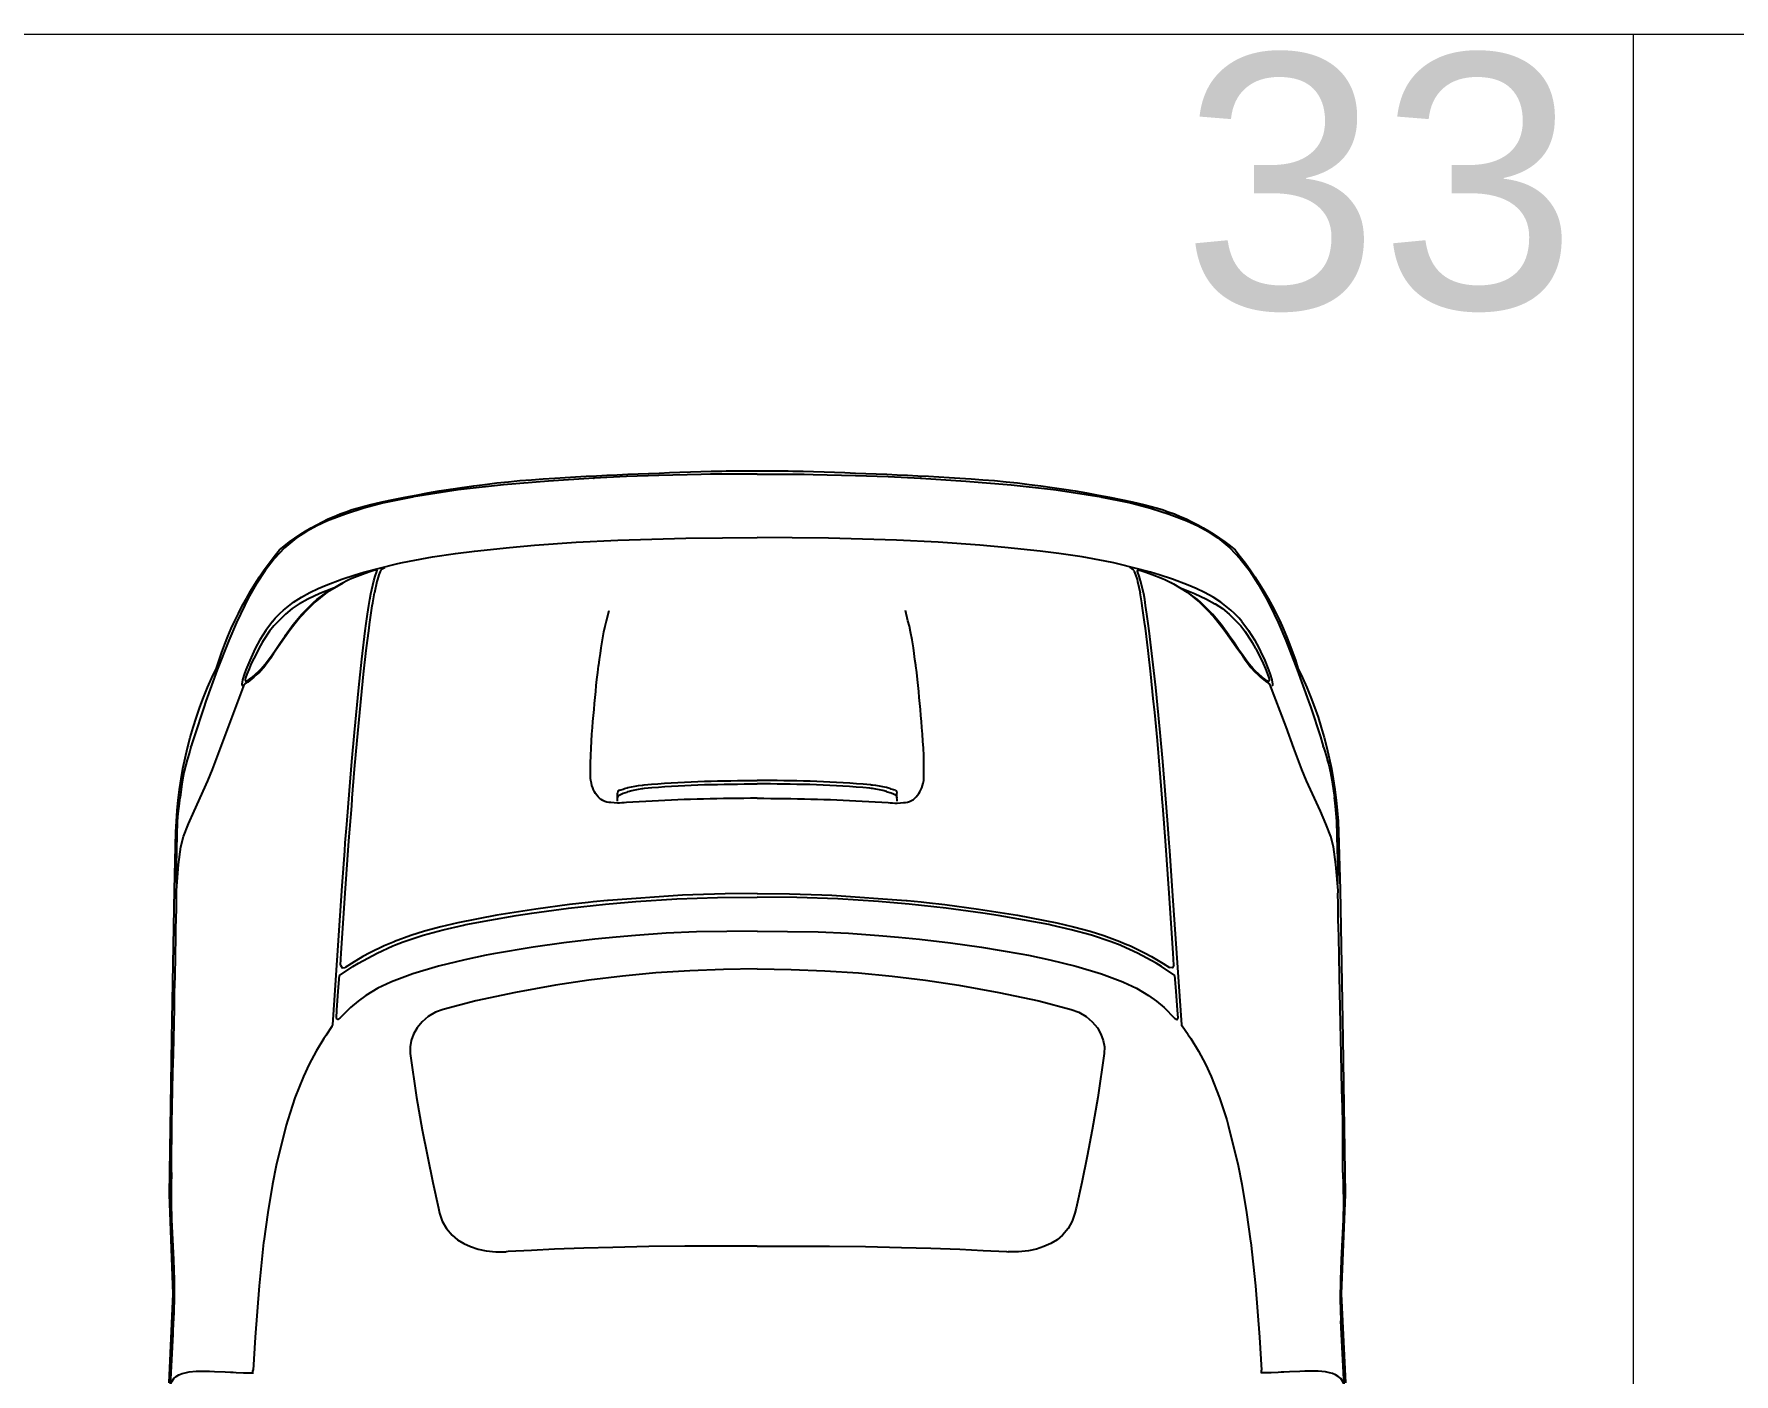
# Model space of a CAD drawing. Header units: inches. Extents: x 13 to 261, y -112 to -47.
# Drawn here: x 193.589 to 195.994, y -80.621 to -78.727 of the extents above; entities that cross this region are included whole.
import ezdxf

# ---------------------------------------------------------------- set-up
doc = ezdxf.new("R2010")
doc.units = ezdxf.units.IN
doc.header["$MEASUREMENT"] = 0
doc.layers.add('CAJONES', color=3, linetype='Continuous', lineweight=20)
doc.layers.add('TEXTOS', color=124, linetype='Continuous', lineweight=30)
doc.layers.add('CONTORNO', color=7, linetype='Continuous')
doc.styles.add('TEXTOS', font='ARIALUNI.TTF', dxfattribs={"height": 0.36})

msp = doc.modelspace()

# ---------------------------------------------------------------- linework, layer by layer
for p, q in [((194.0745, -79.4865), (194.0745, -79.4863)), ((195.1501, -79.4865), (195.1501, -79.4863)), ((194.0709, -79.5169), (194.0709, -79.5165)), ((195.1537, -79.5169), (195.1537, -79.5165)), ((193.8113, -79.7351), (193.8119, -79.7337)), ((195.4133, -79.7351), (195.4127, -79.7337)), ((194.4147, -79.8039), (194.4147, -79.7997)), ((194.8099, -79.8039), (194.8099, -79.7997)), ((194.4145, -79.8113), (194.4147, -79.8039)), ((194.8101, -79.8113), (194.8099, -79.8039)), ((194.0119, -80.1275), (194.0243, -79.9451)), ((195.2127, -80.1275), (195.2003, -79.9451)), ((193.8991, -80.6195), (193.8993, -80.6157)), ((195.3255, -80.6195), (195.3253, -80.6157))]:
    msp.add_line(p, q)
for points in [[(194.5461, -79.3491), (194.5331, -79.3493), (194.4733, -79.3507), (194.4273, -79.3523), (194.3813, -79.3545), (194.3813, -79.3545), (194.3811, -79.3545), (194.3171, -79.3587), (194.2533, -79.3641), (194.1977, -79.3701), (194.1893, -79.3711), (194.1259, -79.3811), (194.1249, -79.3813), (194.0893, -79.3885), (194.0825, -79.3901), (194.0561, -79.3971), (194.0299, -79.4055), (194.0045, -79.4151), (193.9893, -79.4221), (193.9747, -79.4301), (193.9607, -79.4391), (193.9437, -79.4531), (193.9293, -79.4685), (193.9163, -79.4851), (193.9037, -79.5045), (193.8925, -79.5245), (193.8875, -79.5341), (193.8757, -79.5589), (193.8649, -79.5839), (193.8485, -79.6255), (193.8325, -79.6699), (193.8295, -79.6787), (193.8159, -79.7203), (193.8133, -79.7289), (193.8119, -79.7337)], [(194.6123, -79.3489), (194.5679, -79.3489), (194.5461, -79.3491)], [(194.6123, -79.3489), (194.6567, -79.3489), (194.6785, -79.3491)], [(194.6785, -79.3491), (194.6915, -79.3493), (194.7513, -79.3507), (194.7973, -79.3523), (194.8433, -79.3545), (194.8433, -79.3545), (194.8435, -79.3545), (194.9075, -79.3587), (194.9713, -79.3641), (195.0269, -79.3701), (195.0353, -79.3711), (195.0987, -79.3811), (195.0997, -79.3813), (195.1353, -79.3885), (195.1421, -79.3901), (195.1685, -79.3971), (195.1947, -79.4055), (195.2201, -79.4151), (195.2353, -79.4221), (195.2499, -79.4301), (195.2639, -79.4391), (195.2809, -79.4531), (195.2953, -79.4685), (195.3083, -79.4851), (195.3209, -79.5045), (195.3321, -79.5245), (195.3371, -79.5341), (195.3489, -79.5589), (195.3597, -79.5839), (195.3761, -79.6255), (195.3921, -79.6699), (195.3951, -79.6787), (195.4087, -79.7203), (195.4113, -79.7289), (195.4127, -79.7337)], [(194.0561, -79.4875), (194.1023, -79.4757), (194.1081, -79.4745), (194.1203, -79.4719), (194.1529, -79.4659), (194.1857, -79.4613), (194.2123, -79.4579), (194.2621, -79.4527), (194.2973, -79.4495), (194.3563, -79.4453), (194.4153, -79.4425), (194.4633, -79.4407), (194.5113, -79.4393), (194.5631, -79.4389), (194.6123, -79.4387)], [(195.1685, -79.4875), (195.1223, -79.4757), (195.1165, -79.4745), (195.1043, -79.4719), (195.0717, -79.4659), (195.0389, -79.4613), (195.0123, -79.4579), (194.9625, -79.4527), (194.9273, -79.4495), (194.8683, -79.4453), (194.8093, -79.4425), (194.7613, -79.4407), (194.7133, -79.4393), (194.6615, -79.4389), (194.6123, -79.4387)], [(194.0713, -79.4847), (194.0643, -79.4871), (194.0539, -79.4909), (194.0389, -79.4967), (194.0349, -79.4985), (194.0237, -79.5039), (194.0041, -79.5159), (193.9867, -79.5299), (193.9763, -79.5401), (193.9663, -79.5507), (193.9637, -79.5539), (193.9517, -79.5691), (193.9437, -79.5805), (193.9339, -79.5945), (193.9281, -79.6027), (193.9239, -79.6089), (193.9237, -79.6095), (193.9191, -79.6159), (193.9143, -79.6221), (193.9087, -79.6283), (193.9049, -79.6319), (193.9003, -79.6361), (193.8917, -79.6429), (193.8887, -79.6449), (193.8879, -79.6455), (193.8873, -79.6457)], [(193.9269, -79.5573), (193.9307, -79.5527), (193.9321, -79.5513), (193.9373, -79.5461), (193.9423, -79.5413), (193.9517, -79.5337), (193.9565, -79.5301), (193.9677, -79.5227), (193.9795, -79.5163), (193.9915, -79.5105), (194.0027, -79.5057), (194.0249, -79.4975), (194.0437, -79.4911), (194.0561, -79.4875)], [(194.0243, -79.9451), (194.0253, -79.9309), (194.0289, -79.8815), (194.0297, -79.8699), (194.0317, -79.8443), (194.0355, -79.7961), (194.0387, -79.7551), (194.0425, -79.7143), (194.0487, -79.6507), (194.0531, -79.6107), (194.0579, -79.5703), (194.0593, -79.5599), (194.0611, -79.5471), (194.0631, -79.5345), (194.0643, -79.5263), (194.0657, -79.5183), (194.0701, -79.4999), (194.0721, -79.4931), (194.0745, -79.4865)], [(194.0797, -79.4849), (194.0791, -79.4865), (194.0773, -79.4915), (194.0751, -79.4981), (194.0743, -79.5009), (194.0709, -79.5165)], [(194.0745, -79.4863), (194.0747, -79.4853), (194.0741, -79.4847), (194.0713, -79.4847)], [(194.0797, -79.4849), (194.0819, -79.4827), (194.0855, -79.4811)], [(195.1449, -79.4849), (195.1427, -79.4827), (195.1391, -79.4811)], [(195.1449, -79.4849), (195.1455, -79.4865), (195.1473, -79.4915), (195.1495, -79.4981), (195.1503, -79.5009), (195.1537, -79.5165)], [(195.1501, -79.4863), (195.1499, -79.4853), (195.1505, -79.4847), (195.1533, -79.4847)], [(195.2003, -79.9451), (195.1993, -79.9309), (195.1957, -79.8815), (195.1949, -79.8699), (195.1929, -79.8443), (195.1891, -79.7961), (195.1859, -79.7551), (195.1821, -79.7143), (195.1759, -79.6507), (195.1715, -79.6107), (195.1667, -79.5703), (195.1653, -79.5599), (195.1635, -79.5471), (195.1615, -79.5345), (195.1603, -79.5263), (195.1589, -79.5183), (195.1545, -79.4999), (195.1525, -79.4931), (195.1501, -79.4865)], [(195.1533, -79.4847), (195.1603, -79.4871), (195.1707, -79.4909), (195.1857, -79.4967), (195.1897, -79.4985), (195.2009, -79.5039), (195.2205, -79.5159), (195.2379, -79.5299), (195.2483, -79.5401), (195.2583, -79.5507), (195.2609, -79.5539), (195.2729, -79.5691), (195.2809, -79.5805), (195.2907, -79.5945), (195.2965, -79.6027), (195.3007, -79.6089), (195.3009, -79.6095), (195.3055, -79.6159), (195.3103, -79.6221), (195.3159, -79.6283), (195.3197, -79.6319), (195.3243, -79.6361), (195.3329, -79.6429), (195.3359, -79.6449), (195.3367, -79.6455), (195.3373, -79.6457)], [(195.2977, -79.5573), (195.2939, -79.5527), (195.2925, -79.5513), (195.2873, -79.5461), (195.2823, -79.5413), (195.2729, -79.5337), (195.2681, -79.5301), (195.2569, -79.5227), (195.2451, -79.5163), (195.2331, -79.5105), (195.2219, -79.5057), (195.1997, -79.4975), (195.1809, -79.4911), (195.1685, -79.4875)], [(194.0129, -79.5101), (193.9937, -79.5177), (193.9767, -79.5257), (193.9651, -79.5321), (193.9645, -79.5323), (193.9545, -79.5391), (193.9449, -79.5467), (193.9285, -79.5635), (193.9225, -79.5711), (193.9137, -79.5845), (193.9123, -79.5869), (193.9099, -79.5911), (193.9075, -79.5955), (193.9073, -79.5959), (193.9001, -79.6097), (193.8967, -79.6167), (193.8935, -79.6241), (193.8905, -79.6317), (193.8887, -79.6371), (193.8881, -79.6397), (193.8883, -79.6413), (193.8891, -79.6421), (193.8907, -79.6415), (193.8915, -79.6409), (193.8943, -79.6389), (193.8975, -79.6363), (193.9033, -79.6313), (193.9075, -79.6273), (193.9107, -79.6241), (193.9165, -79.6175), (193.9207, -79.6121), (193.9251, -79.6059), (193.9315, -79.5967), (193.9379, -79.5871), (193.9447, -79.5773), (193.9451, -79.5767), (193.9561, -79.5615), (193.9683, -79.5469), (193.9847, -79.5303), (193.9895, -79.5263), (194.0045, -79.5151), (194.0267, -79.5025)], [(195.2117, -79.5101), (195.2309, -79.5177), (195.2479, -79.5257), (195.2595, -79.5321), (195.2601, -79.5323), (195.2701, -79.5391), (195.2797, -79.5467), (195.2961, -79.5635), (195.3021, -79.5711), (195.3109, -79.5845), (195.3123, -79.5869), (195.3147, -79.5911), (195.3171, -79.5955), (195.3173, -79.5959), (195.3245, -79.6097), (195.3279, -79.6167), (195.3311, -79.6241), (195.3341, -79.6317), (195.3359, -79.6371), (195.3365, -79.6397), (195.3363, -79.6413), (195.3355, -79.6421), (195.3339, -79.6415), (195.3331, -79.6409), (195.3303, -79.6389), (195.3271, -79.6363), (195.3213, -79.6313), (195.3171, -79.6273), (195.3139, -79.6241), (195.3081, -79.6175), (195.3039, -79.6121), (195.2995, -79.6059), (195.2931, -79.5967), (195.2867, -79.5871), (195.2799, -79.5773), (195.2795, -79.5767), (195.2685, -79.5615), (195.2563, -79.5469), (195.2399, -79.5303), (195.2351, -79.5263), (195.2201, -79.5151), (195.1979, -79.5025)], [(194.0231, -80.0429), (194.0239, -80.0259), (194.0243, -80.0191), (194.0295, -79.9411), (194.0349, -79.8671), (194.0387, -79.8179), (194.0395, -79.8081), (194.0395, -79.8069), (194.0427, -79.7661), (194.0463, -79.7255), (194.0501, -79.6861), (194.0521, -79.6661), (194.0555, -79.6319), (194.0593, -79.5981), (194.0593, -79.5981), (194.0633, -79.5665), (194.0639, -79.5615), (194.0677, -79.5353), (194.0685, -79.5311), (194.0709, -79.5169)], [(195.2015, -80.0429), (195.2007, -80.0259), (195.2003, -80.0191), (195.1951, -79.9411), (195.1897, -79.8671), (195.1859, -79.8179), (195.1851, -79.8081), (195.1851, -79.8069), (195.1819, -79.7661), (195.1783, -79.7255), (195.1745, -79.6861), (195.1725, -79.6661), (195.1691, -79.6319), (195.1653, -79.5981), (195.1653, -79.5981), (195.1613, -79.5665), (195.1607, -79.5615), (195.1569, -79.5353), (195.1561, -79.5311), (195.1537, -79.5169)], [(193.9269, -79.5573), (193.9173, -79.5699), (193.9089, -79.5833), (193.9023, -79.5955), (193.9003, -79.5999), (193.8945, -79.6125), (193.8891, -79.6255), (193.8891, -79.6257), (193.8867, -79.6323), (193.8845, -79.6397), (193.8835, -79.6457)], [(194.6123, -79.8071), (194.6029, -79.8071), (194.5933, -79.8073), (194.5839, -79.8073), (194.5743, -79.8075), (194.5647, -79.8075), (194.5553, -79.8077), (194.5457, -79.8079), (194.5363, -79.8083), (194.5271, -79.8085), (194.5181, -79.8089), (194.5089, -79.8091), (194.4999, -79.8095), (194.4909, -79.8099), (194.4817, -79.8103), (194.4727, -79.8107), (194.4637, -79.8111), (194.4545, -79.8117), (194.4455, -79.8121), (194.4363, -79.8127), (194.4273, -79.8133), (194.4241, -79.8135), (194.4209, -79.8137), (194.4177, -79.8139), (194.4145, -79.8139), (194.4099, -79.8137), (194.4053, -79.8133), (194.4025, -79.8129), (194.3997, -79.8125), (194.3969, -79.8115), (194.3941, -79.8103), (194.3915, -79.8087), (194.3893, -79.8069), (194.3873, -79.8049), (194.3855, -79.8027), (194.3837, -79.8003), (194.3823, -79.7979), (194.3809, -79.7953), (194.3797, -79.7925), (194.3785, -79.7891), (194.3777, -79.7857), (194.3769, -79.7821), (194.3767, -79.7787), (194.3767, -79.7681), (194.3767, -79.7573), (194.3769, -79.7467), (194.3773, -79.7361), (194.3779, -79.7263), (194.3785, -79.7165), (194.3793, -79.7069), (194.3799, -79.6985), (194.3807, -79.6901), (194.3815, -79.6817), (194.3823, -79.6733), (194.3831, -79.6649), (194.3839, -79.6563), (194.3847, -79.6477), (194.3855, -79.6391), (194.3867, -79.6293), (194.3879, -79.6197), (194.3881, -79.6191), (194.3893, -79.6109), (194.3905, -79.6027), (194.3915, -79.5945), (194.3933, -79.5831), (194.3955, -79.5719), (194.3971, -79.5639), (194.3991, -79.5561), (194.4027, -79.5419)], [(194.6123, -79.8071), (194.6217, -79.8071), (194.6313, -79.8073), (194.6407, -79.8073), (194.6503, -79.8075), (194.6599, -79.8075), (194.6693, -79.8077), (194.6789, -79.8079), (194.6883, -79.8083), (194.6975, -79.8085), (194.7065, -79.8089), (194.7157, -79.8091), (194.7247, -79.8095), (194.7337, -79.8099), (194.7429, -79.8103), (194.7519, -79.8107), (194.7609, -79.8111), (194.7701, -79.8117), (194.7791, -79.8121), (194.7883, -79.8127), (194.7973, -79.8133), (194.8005, -79.8135), (194.8037, -79.8137), (194.8069, -79.8139), (194.8101, -79.8139), (194.8147, -79.8137), (194.8193, -79.8133), (194.8221, -79.8129), (194.8249, -79.8125), (194.8277, -79.8115), (194.8305, -79.8103), (194.8331, -79.8087), (194.8353, -79.8069), (194.8373, -79.8049), (194.8391, -79.8027), (194.8409, -79.8003), (194.8423, -79.7979), (194.8437, -79.7953), (194.8449, -79.7925), (194.8461, -79.7891), (194.8469, -79.7857), (194.8477, -79.7821), (194.8479, -79.7787), (194.8479, -79.7681), (194.8479, -79.7573), (194.8477, -79.7467), (194.8473, -79.7361), (194.8467, -79.7263), (194.8461, -79.7165), (194.8453, -79.7069), (194.8447, -79.6985), (194.8439, -79.6901), (194.8431, -79.6817), (194.8423, -79.6733), (194.8415, -79.6649), (194.8407, -79.6563), (194.8399, -79.6477), (194.8391, -79.6391), (194.8379, -79.6293), (194.8367, -79.6197), (194.8365, -79.6191), (194.8353, -79.6109), (194.8341, -79.6027), (194.8331, -79.5945), (194.8313, -79.5831), (194.8291, -79.5719), (194.8275, -79.5639), (194.8255, -79.5561), (194.8219, -79.5419)], [(195.2977, -79.5573), (195.3073, -79.5699), (195.3157, -79.5833), (195.3223, -79.5955), (195.3243, -79.5999), (195.3301, -79.6125), (195.3355, -79.6255), (195.3355, -79.6257), (195.3379, -79.6323), (195.3401, -79.6397), (195.3411, -79.6457)], [(193.7907, -79.9373), (193.7939, -79.9009), (193.7971, -79.8757), (193.8009, -79.8611), (193.8081, -79.8431), (193.8159, -79.8253), (193.8353, -79.7823), (193.8419, -79.7663), (193.8533, -79.7363), (193.8643, -79.7061), (193.8873, -79.6457)], [(193.8835, -79.6457), (193.8835, -79.6457), (193.8837, -79.6475), (193.8847, -79.6479)], [(195.4339, -79.9373), (195.4307, -79.9009), (195.4275, -79.8757), (195.4237, -79.8611), (195.4165, -79.8431), (195.4087, -79.8253), (195.3893, -79.7823), (195.3827, -79.7663), (195.3713, -79.7363), (195.3603, -79.7061), (195.3373, -79.6457)], [(195.3411, -79.6457), (195.3411, -79.6457), (195.3409, -79.6475), (195.3399, -79.6479)], [(193.8113, -79.7351), (193.8097, -79.7407), (193.8069, -79.7499), (193.8061, -79.7529), (193.8039, -79.7601), (193.8015, -79.7709), (193.7995, -79.7809), (193.7985, -79.7873), (193.7961, -79.8059)], [(195.4133, -79.7351), (195.4149, -79.7407), (195.4177, -79.7499), (195.4185, -79.7529), (195.4207, -79.7601), (195.4231, -79.7709), (195.4251, -79.7809), (195.4261, -79.7873), (195.4285, -79.8059)], [(194.4173, -79.7959), (194.4153, -79.7973), (194.4147, -79.7997)], [(194.4169, -79.8029), (194.4197, -79.8015), (194.4229, -79.8001), (194.4247, -79.7995), (194.4281, -79.7983), (194.4297, -79.7977), (194.4347, -79.7963), (194.4395, -79.7951), (194.4445, -79.7941), (194.4495, -79.7933), (194.4507, -79.7931), (194.4529, -79.7929), (194.4631, -79.7921), (194.4725, -79.7913), (194.4817, -79.7907), (194.4911, -79.7901), (194.5003, -79.7895), (194.5097, -79.7891), (194.5189, -79.7887), (194.5283, -79.7883), (194.5377, -79.7879), (194.5469, -79.7877), (194.5563, -79.7875), (194.5657, -79.7873), (194.5749, -79.7871), (194.5843, -79.7871), (194.5937, -79.7869), (194.6029, -79.7869), (194.6123, -79.7869)], [(194.4173, -79.7959), (194.4195, -79.7951), (194.4229, -79.7941), (194.4245, -79.7935), (194.4281, -79.7925), (194.4295, -79.7921), (194.4345, -79.7911), (194.4395, -79.7901), (194.4445, -79.7891), (194.4495, -79.7885), (194.4507, -79.7885), (194.4523, -79.7883), (194.4627, -79.7873), (194.4719, -79.7865), (194.4813, -79.7859), (194.4907, -79.7853), (194.5001, -79.7847), (194.5095, -79.7843), (194.5187, -79.7837), (194.5281, -79.7835), (194.5375, -79.7831), (194.5469, -79.7829), (194.5563, -79.7825), (194.5655, -79.7825), (194.5749, -79.7823), (194.5843, -79.7821), (194.5937, -79.7821), (194.6029, -79.7821), (194.6123, -79.7821)], [(194.8073, -79.7959), (194.8051, -79.7951), (194.8017, -79.7941), (194.8001, -79.7935), (194.7965, -79.7925), (194.7951, -79.7921), (194.7901, -79.7911), (194.7851, -79.7901), (194.7801, -79.7891), (194.7751, -79.7885), (194.7739, -79.7885), (194.7723, -79.7883), (194.7619, -79.7873), (194.7527, -79.7865), (194.7433, -79.7859), (194.7339, -79.7853), (194.7245, -79.7847), (194.7151, -79.7843), (194.7059, -79.7837), (194.6965, -79.7835), (194.6871, -79.7831), (194.6777, -79.7829), (194.6683, -79.7825), (194.6591, -79.7825), (194.6497, -79.7823), (194.6403, -79.7821), (194.6309, -79.7821), (194.6217, -79.7821), (194.6123, -79.7821)], [(194.8077, -79.8029), (194.8049, -79.8015), (194.8017, -79.8001), (194.7999, -79.7995), (194.7965, -79.7983), (194.7949, -79.7977), (194.7899, -79.7963), (194.7851, -79.7951), (194.7801, -79.7941), (194.7751, -79.7933), (194.7739, -79.7931), (194.7717, -79.7929), (194.7615, -79.7921), (194.7521, -79.7913), (194.7429, -79.7907), (194.7335, -79.7901), (194.7243, -79.7895), (194.7149, -79.7891), (194.7057, -79.7887), (194.6963, -79.7883), (194.6869, -79.7879), (194.6777, -79.7877), (194.6683, -79.7875), (194.6589, -79.7873), (194.6497, -79.7871), (194.6403, -79.7871), (194.6309, -79.7869), (194.6217, -79.7869), (194.6123, -79.7869)], [(194.8073, -79.7959), (194.8093, -79.7973), (194.8099, -79.7997)], [(193.7913, -79.9285), (193.7909, -79.9045), (193.7915, -79.8799), (193.7919, -79.8591), (193.7925, -79.8401), (193.7933, -79.8287), (193.7945, -79.8181), (193.7961, -79.8059)], [(194.4169, -79.8029), (194.4153, -79.8043), (194.4147, -79.8065)], [(194.8077, -79.8029), (194.8093, -79.8043), (194.8099, -79.8065)], [(195.4333, -79.9285), (195.4337, -79.9045), (195.4331, -79.8799), (195.4327, -79.8591), (195.4321, -79.8401), (195.4313, -79.8287), (195.4301, -79.8181), (195.4285, -79.8059)], [(193.784, -80.3363), (193.7839, -80.3249), (193.7839, -80.3063), (193.7841, -80.2871), (193.7843, -80.2671), (193.7847, -80.2433), (193.7853, -80.2191), (193.7859, -80.1943), (193.7865, -80.1691), (193.7871, -80.1473), (193.7875, -80.1253), (193.7879, -80.1033), (193.7883, -80.0813), (193.7889, -80.0593), (193.7895, -80.0297), (193.7899, -80.0033), (193.7901, -79.9895), (193.7905, -79.9793), (193.7907, -79.9613), (193.7907, -79.9541), (193.7911, -79.9445), (193.7907, -79.9373)], [(193.7907, -79.9381), (193.7907, -79.9373), (193.7907, -79.9363)], [(194.6123, -79.9419), (194.5667, -79.9423), (194.5211, -79.9435), (194.5067, -79.9441), (194.4015, -79.9515)], [(194.6123, -79.9419), (194.6579, -79.9423), (194.7035, -79.9435), (194.7179, -79.9441), (194.8231, -79.9515)], [(195.4405, -80.3363), (195.4407, -80.3249), (195.4407, -80.3063), (195.4405, -80.2871), (195.4403, -80.2671), (195.4399, -80.2433), (195.4393, -80.2191), (195.4387, -80.1943), (195.4381, -80.1691), (195.4375, -80.1473), (195.4371, -80.1253), (195.4367, -80.1033), (195.4363, -80.0813), (195.4357, -80.0593), (195.4351, -80.0297), (195.4347, -80.0033), (195.4345, -79.9895), (195.4341, -79.9793), (195.4339, -79.9613), (195.4339, -79.9541), (195.4335, -79.9445), (195.4339, -79.9373)], [(195.4339, -79.9381), (195.4339, -79.9373), (195.4339, -79.9363)], [(194.0215, -80.0577), (194.0405, -80.0449), (194.0483, -80.0401), (194.0747, -80.0259), (194.0971, -80.0157), (194.0991, -80.0149), (194.1117, -80.0101), (194.1397, -80.0007), (194.1681, -79.9931), (194.1967, -79.9865), (194.2001, -79.9857), (194.2341, -79.9793), (194.2715, -79.9729), (194.2933, -79.9697), (194.3453, -79.9627), (194.3975, -79.9569), (194.4137, -79.9553), (194.4407, -79.9531), (194.4985, -79.9495), (194.5563, -79.9475), (194.6123, -79.9469)], [(194.4015, -79.9515), (194.4003, -79.9515), (194.3803, -79.9537), (194.3731, -79.9545), (194.3469, -79.9575), (194.2993, -79.9639), (194.2441, -79.9725), (194.1887, -79.9831), (194.1649, -79.9887), (194.1415, -79.9951), (194.1223, -80.0011), (194.0993, -80.0095)], [(195.2031, -80.0577), (195.1841, -80.0449), (195.1763, -80.0401), (195.1499, -80.0259), (195.1275, -80.0157), (195.1255, -80.0149), (195.1129, -80.0101), (195.0849, -80.0007), (195.0565, -79.9931), (195.0279, -79.9865), (195.0245, -79.9857), (194.9905, -79.9793), (194.9531, -79.9729), (194.9313, -79.9697), (194.8793, -79.9627), (194.8271, -79.9569), (194.8109, -79.9553), (194.7839, -79.9531), (194.7261, -79.9495), (194.6683, -79.9475), (194.6123, -79.9469)], [(194.8231, -79.9515), (194.8243, -79.9515), (194.8443, -79.9537), (194.8515, -79.9545), (194.8777, -79.9575), (194.9253, -79.9639), (194.9805, -79.9725), (195.0359, -79.9831), (195.0597, -79.9887), (195.0831, -79.9951), (195.1023, -80.0011), (195.1253, -80.0095)], [(194.6123, -79.9951), (194.5693, -79.9953), (194.5263, -79.9961), (194.4833, -79.9979), (194.4401, -80.0009), (194.4127, -80.0033), (194.3827, -80.0063), (194.3389, -80.0115), (194.2953, -80.0177), (194.2395, -80.0271), (194.2287, -80.0291), (194.1987, -80.0355), (194.1617, -80.0445), (194.1253, -80.0553), (194.0951, -80.0667), (194.0941, -80.0671), (194.0759, -80.0757), (194.0587, -80.0861), (194.0477, -80.0939), (194.0369, -80.1029), (194.0221, -80.1181)], [(194.0993, -80.0095), (194.0987, -80.0099), (194.0917, -80.0127), (194.0845, -80.0159), (194.0645, -80.0255), (194.0547, -80.0309), (194.0383, -80.0405), (194.0293, -80.0465)], [(194.6123, -79.9951), (194.6553, -79.9953), (194.6983, -79.9961), (194.7413, -79.9979), (194.7845, -80.0009), (194.8119, -80.0033), (194.8419, -80.0063), (194.8857, -80.0115), (194.9293, -80.0177), (194.9851, -80.0271), (194.9959, -80.0291), (195.0259, -80.0355), (195.0629, -80.0445), (195.0993, -80.0553), (195.1295, -80.0667), (195.1305, -80.0671), (195.1487, -80.0757), (195.1659, -80.0861), (195.1769, -80.0939), (195.1877, -80.1029), (195.2025, -80.1181)], [(195.1253, -80.0095), (195.1259, -80.0099), (195.1329, -80.0127), (195.1401, -80.0159), (195.1601, -80.0255), (195.1699, -80.0309), (195.1863, -80.0405), (195.1953, -80.0465)], [(194.0171, -80.1173), (194.0177, -80.1065), (194.0197, -80.0799), (194.0215, -80.0577)], [(194.0231, -80.0429), (194.0251, -80.0467), (194.0293, -80.0465)], [(194.6123, -80.0481), (194.5645, -80.0491), (194.5169, -80.0509), (194.4691, -80.0541), (194.4217, -80.0585), (194.3743, -80.0643), (194.3271, -80.0713), (194.2705, -80.0815), (194.2141, -80.0937), (194.1681, -80.1055)], [(194.6123, -80.0481), (194.6601, -80.0491), (194.7077, -80.0509), (194.7555, -80.0541), (194.8029, -80.0585), (194.8503, -80.0643), (194.8975, -80.0713), (194.9541, -80.0815), (195.0105, -80.0937), (195.0565, -80.1055)], [(195.2015, -80.0429), (195.1995, -80.0467), (195.1953, -80.0465)], [(195.2075, -80.1173), (195.2069, -80.1065), (195.2049, -80.0799), (195.2031, -80.0577)], [(194.1681, -80.1055), (194.1573, -80.1097), (194.1471, -80.1157), (194.1385, -80.1231), (194.1313, -80.1317), (194.1263, -80.1405), (194.1229, -80.1495), (194.1213, -80.1587), (194.1215, -80.1677)], [(195.0565, -80.1055), (195.0673, -80.1097), (195.0775, -80.1157), (195.0861, -80.1231), (195.0933, -80.1317), (195.0983, -80.1405), (195.1017, -80.1495), (195.1033, -80.1587), (195.1031, -80.1677)], [(194.0029, -80.1415), (194.0113, -80.1295), (194.0117, -80.1285), (194.0119, -80.1275)], [(194.0221, -80.1181), (194.0189, -80.1197), (194.0177, -80.1193), (194.0171, -80.1173)], [(195.2025, -80.1181), (195.2057, -80.1197), (195.2069, -80.1193), (195.2075, -80.1173)], [(195.2217, -80.1415), (195.2133, -80.1295), (195.2129, -80.1285), (195.2127, -80.1275)], [(194.0029, -80.1415), (193.9991, -80.1469), (193.9883, -80.1647), (193.9785, -80.1831), (193.9705, -80.2005), (193.9585, -80.2307), (193.9483, -80.2615), (193.9461, -80.2693), (193.9321, -80.3261), (193.9267, -80.3527), (193.9201, -80.3927), (193.9145, -80.4331), (193.9141, -80.4353), (193.9077, -80.4965), (193.9021, -80.5691), (193.8993, -80.6157)], [(195.2217, -80.1415), (195.2255, -80.1469), (195.2363, -80.1647), (195.2461, -80.1831), (195.2541, -80.2005), (195.2661, -80.2307), (195.2763, -80.2615), (195.2785, -80.2693), (195.2925, -80.3261), (195.2979, -80.3527), (195.3045, -80.3927), (195.3101, -80.4331), (195.3105, -80.4353), (195.3169, -80.4965), (195.3225, -80.5691), (195.3253, -80.6157)], [(194.1215, -80.1677), (194.1305, -80.2301), (194.1385, -80.2757), (194.1457, -80.3131), (194.1533, -80.3501), (194.1613, -80.3867), (194.1629, -80.3937)], [(195.1031, -80.1677), (195.0941, -80.2301), (195.0861, -80.2757), (195.0789, -80.3131), (195.0713, -80.3501), (195.0633, -80.3867), (195.0617, -80.3937)], [(193.784, -80.3363), (193.7835, -80.3551), (193.7833, -80.3797), (193.7837, -80.4025), (193.7841, -80.4119), (193.7865, -80.4595), (193.7875, -80.4877), (193.7877, -80.5159), (193.7869, -80.5459)], [(195.4405, -80.3363), (195.4411, -80.3551), (195.4413, -80.3797), (195.4409, -80.4025), (195.4405, -80.4119), (195.4381, -80.4595), (195.4371, -80.4877), (195.4369, -80.5159), (195.4377, -80.5459)], [(194.1629, -80.3937), (194.1667, -80.4051), (194.1727, -80.4155), (194.1807, -80.4247), (194.1883, -80.4311), (194.1971, -80.4365), (194.2069, -80.4409), (194.2175, -80.4443), (194.2287, -80.4467), (194.2427, -80.4483), (194.2573, -80.4481)], [(195.0617, -80.3937), (195.0579, -80.4051), (195.0519, -80.4155), (195.0439, -80.4247), (195.0363, -80.4311), (195.0275, -80.4365), (195.0177, -80.4409), (195.0071, -80.4443), (194.9959, -80.4467), (194.9819, -80.4483), (194.9673, -80.4481)], [(194.6123, -80.4401), (194.5613, -80.4401), (194.5101, -80.4403), (194.4591, -80.4409), (194.4081, -80.4421), (194.3669, -80.4433), (194.3257, -80.4447), (194.2929, -80.4463), (194.2599, -80.4479), (194.2573, -80.4481)], [(194.6123, -80.4401), (194.6633, -80.4401), (194.7145, -80.4403), (194.7655, -80.4409), (194.8165, -80.4421), (194.8577, -80.4433), (194.8989, -80.4447), (194.9317, -80.4463), (194.9647, -80.4479), (194.9673, -80.4481)], [(193.7823, -80.6371), (193.7861, -80.5645), (193.7869, -80.5459)], [(195.4423, -80.6371), (195.4385, -80.5645), (195.4377, -80.5459)], [(193.7823, -80.6371), (193.7825, -80.6359), (193.7829, -80.6347), (193.7847, -80.6309), (193.7871, -80.6275), (193.7905, -80.6245), (193.7943, -80.6223), (193.7989, -80.6203), (193.8031, -80.6191), (193.8087, -80.6179), (193.8189, -80.6171), (193.8311, -80.6169), (193.8377, -80.6171), (193.8447, -80.6173), (193.8597, -80.6179), (193.8673, -80.6183), (193.8711, -80.6185), (193.8755, -80.6187), (193.8855, -80.6191), (193.8899, -80.6193), (193.8973, -80.6195), (193.8999, -80.6193)], [(193.8973, -80.6195), (193.8979, -80.6191), (193.8989, -80.6177), (193.8991, -80.6169), (193.8993, -80.6157)], [(195.4423, -80.6371), (195.4421, -80.6359), (195.4417, -80.6347), (195.4399, -80.6309), (195.4375, -80.6275), (195.4341, -80.6245), (195.4303, -80.6223), (195.4257, -80.6203), (195.4215, -80.6191), (195.4159, -80.6179), (195.4057, -80.6171), (195.3935, -80.6169), (195.3869, -80.6171), (195.3799, -80.6173), (195.3649, -80.6179), (195.3573, -80.6183), (195.3535, -80.6185), (195.3491, -80.6187), (195.3391, -80.6191), (195.3347, -80.6193), (195.3273, -80.6195), (195.3247, -80.6193)], [(195.3273, -80.6195), (195.3267, -80.6191), (195.3257, -80.6177), (195.3255, -80.6169), (195.3253, -80.6157)], [(193.8973, -80.6195), (193.8985, -80.6195), (193.8991, -80.6195)], [(195.3273, -80.6195), (195.3261, -80.6195), (195.3255, -80.6195)]]:
    msp.add_lwpolyline(points)
for p in [(194.3811, -79.3545), (194.8435, -79.3545)]:
    msp.add_point(p)
at = {"layer": 'CAJONES'}
for p, q in [((191.0511, -78.7268), (207.8511, -78.7268)), ((195.8511, -78.7268), (195.8511, -83.7268))]:
    msp.add_line(p, q, dxfattribs=at)
at = {"layer": 'CONTORNO'}
msp.add_lwpolyline([(193.7805, -80.6334), (193.7863, -80.5076), (193.781, -80.3672), (193.7842, -80.1466), (193.788, -79.9368), (193.7901, -79.8546, -0.106077), (193.8475, -79.6232, -0.095583), (193.9365, -79.4558, -0.117633), (194.0659, -79.3919, -0.042133), (194.3259, -79.3545, -0.008505), (194.562, -79.3446, -0.009992), (194.6123, -79.3443, -0.009992), (194.6625, -79.3446, -0.008505), (194.8986, -79.3545, -0.042133), (195.1587, -79.3919, -0.117633), (195.2881, -79.4558, -0.095583), (195.377, -79.6232, -0.106077), (195.4344, -79.8546), (195.4366, -79.9368), (195.4404, -80.1466), (195.4436, -80.3672), (195.4382, -80.5076), (195.4441, -80.6334)], format="xyb", dxfattribs=at)

# ---------------------------------------------------------------- texts
at = {"layer": 'TEXTOS', "style": 'TEXTOS'}
msp.add_text('33', height=0.36, dxfattribs=at).set_placement((195.2128, -79.1151))

doc.saveas('drawing.dxf')
